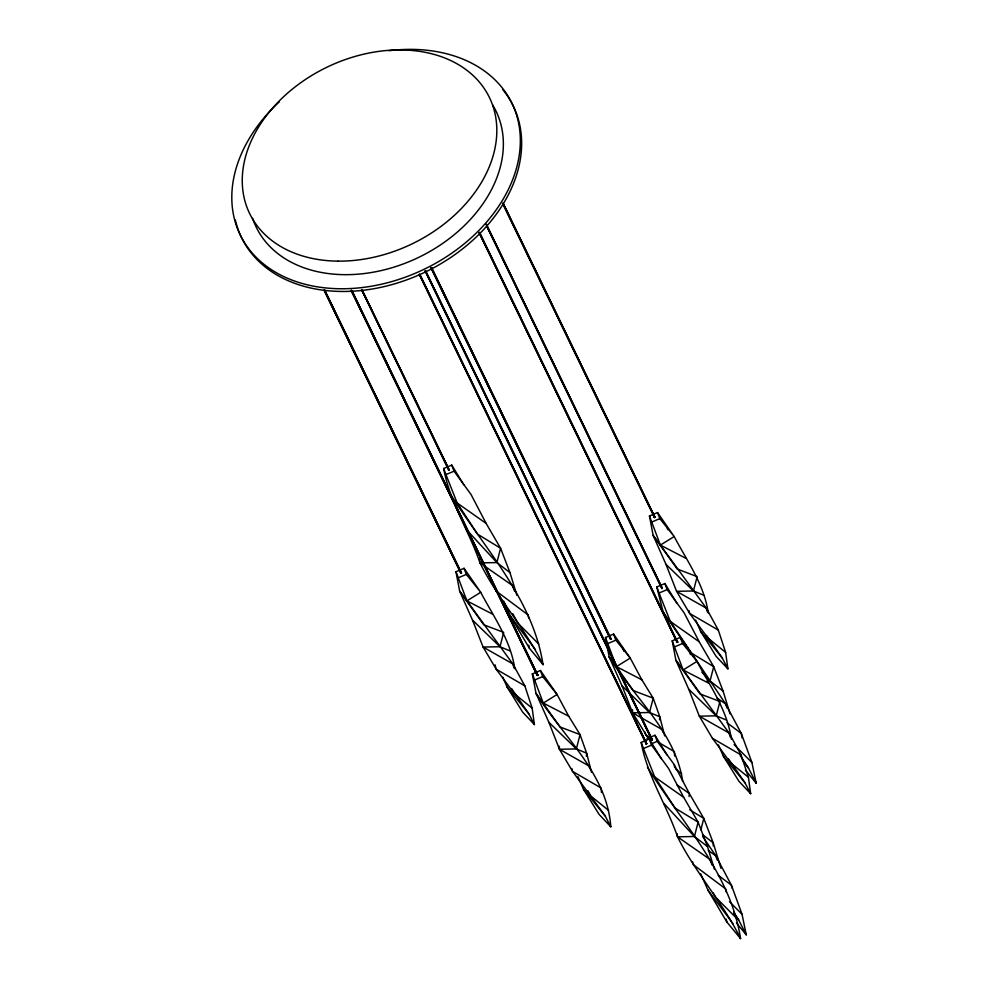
<?xml version="1.0" encoding="UTF-8"?>
<svg xmlns="http://www.w3.org/2000/svg" width="988" height="988" viewBox="0 0 988 988"><rect width="100%" height="100%" fill="white"/><g stroke="black" fill="none" stroke-linecap="round" stroke-linejoin="round"><path stroke-width="1.48" d="M586.366 756.191L586.637 753.189L580.042 734.59L568.718 716.226L557.084 694.502L540.436 670.506L532.347 673.927L536.015 693.354L548.871 722.29L559.467 749.275L572.571 771.393L605.138 815.915L610.782 826.783C607.089 773.098 562.629 736.393 536.015 693.354L560.134 726.995L580.042 734.59L576.35 748.916L559.467 749.275L559.307 746.249M659.527 719.77L659.786 716.769L653.192 698.17L641.879 679.806L630.233 658.082L613.585 634.086L605.496 637.507L609.176 656.921L622.032 685.87L632.629 712.842L648.461 738.666M689.068 796.526L689.352 793.562L674.211 764.589L657.255 741.333L654.982 735.27L646.893 738.691M449.145 469.732L448.564 469.979L449.145 469.732L361.979 289.583M460.865 573.188L461.445 572.941L460.865 573.188L324.15 290.398M537.225 675.384L537.818 675.125L537.225 675.384L351.691 291.584M610.386 638.952L610.979 638.705L610.386 638.952L431.027 267.933M654.933 517.181L654.34 517.428L654.933 517.181L503.139 203.182M662.281 588.169L661.688 588.416L662.281 588.169L486.355 224.264M646.683 743.655L646.09 743.902L646.683 743.655L419.851 274.442M652.376 739.889L651.784 740.135L652.376 739.889L425.667 270.934M677.101 642.286L677.694 642.039L677.101 642.286L479.131 232.76M700.85 829.858L703.802 818.397L689.352 793.562L676.768 784.682M464.064 568.322L466.336 574.399L480.711 592.306L464.064 568.322L455.974 571.743L459.655 591.157L466.904 600.877L480.711 592.306C493.753 617.105 510.673 640.199 514.773 668.666M657.539 512.562L659.811 518.626L674.187 536.546L657.539 512.562L649.449 515.983L653.13 535.397L660.379 545.104L674.187 536.546C687.228 561.345 704.16 584.439 708.248 612.906M532.347 673.927L543.264 703.061L557.084 694.502L542.708 676.582L540.436 670.506M682.708 781.397C675.347 731.849 634.111 697.812 609.176 656.921L616.426 666.641L630.233 658.082L615.857 640.162L613.585 634.086M680.312 637.421L682.585 643.497L696.96 661.404L680.312 637.421L672.223 640.841L675.891 660.256L683.14 669.975L696.96 661.404C710.372 686.586 727.292 710.249 731.392 739.234M449.923 493.284C484.058 548.303 532.816 598.358 543.042 664.677C525.468 628.714 497.779 598.839 480.007 562.913C469.078 530.939 449.701 502.089 443.674 468.522L451.763 465.101L463.743 484.725M509.993 572.657L496.89 562.567L500.583 548.229L477.55 534.162L457.172 502.991L445.946 474.598L454.035 471.177L470.992 494.432L486.133 523.405L500.583 548.229L509.993 572.657L516.885 595.369M502.806 677.225L507.066 686.981L522.701 712.175L534.409 724.599L532.174 708.174L524.826 685.845L512.809 663.899L466.904 600.877L458.247 577.819L466.336 574.399M695.675 620.069L700.554 631.221L716.177 656.415L727.884 668.839L725.649 652.401L718.301 630.072L706.284 608.126L660.379 545.104L651.722 522.047L659.811 518.626M675.631 639.557L663.059 611.72L656.798 586.971L664.887 583.55L676.866 603.162M745.397 770.121L756.166 783.114L751.942 762.563L741.309 733.454L725.649 703.987L670.309 621.427L659.07 593.035L667.159 589.614L684.116 612.869L699.257 641.842L713.707 666.678L723.117 691.106L730.009 713.805M632.468 709.829L632.629 712.842L649.511 712.496L653.192 698.17L633.296 690.575L616.426 666.641L607.768 643.583L615.857 640.162M534.619 680.003L542.708 676.582M718.437 744.927L723.315 756.079L738.938 781.273L750.658 793.697L748.422 777.26L741.074 754.943L729.045 732.997L683.14 669.975L674.495 646.918L682.585 643.497M647.449 767.207C681.337 822.337 730.367 872.231 740.568 938.6C722.994 902.637 695.305 872.75 677.533 836.836C666.604 804.862 647.239 776.012 641.2 742.445L649.289 739.024L661.268 758.648M651.87 743.618L657.255 741.333M707.519 846.58L694.428 836.49L698.108 822.152L675.076 808.085L654.698 776.914L643.472 748.521L651.561 745.1L668.518 768.355L683.659 797.316L698.108 822.152L707.519 846.58L714.41 869.292M479.476 558.344L480.007 562.913L496.89 562.567L466.287 529.457M706.951 681.078L710.026 681.004L723.117 691.106M677.188 833.786L677.533 836.836L694.428 836.49L663.812 803.38M703.752 595.245L693.465 590.972L665.986 564.346L653.13 535.397L677.249 569.039L697.145 576.634L693.465 590.972L676.582 591.318L665.986 564.346M726.513 720.104L716.226 715.831L688.747 689.204L675.891 660.256L700.01 693.909L719.919 701.492L716.226 715.831L699.343 716.177L688.747 689.204M510.265 651.006L499.99 646.732L472.511 620.106L459.655 591.157L483.774 624.811L503.67 632.394L499.99 646.732L483.107 647.078L472.511 620.106M660.379 545.104L685.833 558.282M683.14 669.975L708.594 683.14M616.426 666.641L641.879 679.806M466.904 600.877L492.357 614.042M543.264 703.061L568.718 716.226M632.629 712.842L662.331 729.663L663.17 732.404M559.467 749.275L589.169 766.083L590.009 768.825M718.301 630.072L689.673 613.449L676.582 591.318L706.284 608.126L707.544 612.239M730.305 737.11L729.045 732.997L699.343 716.177L712.434 738.308L741.074 754.943M649.622 737.246L645.72 734.973L644.966 732.059M658.737 742.531L674.347 751.609L674.619 756.055M524.826 685.845L496.198 669.209L483.107 647.078L512.809 663.899L514.056 668.012M689.723 809.79L703.802 818.397L713.213 842.813L720.968 868.366M716.905 697.899L725.649 703.987L727.193 708.223M480.007 562.913L512.525 585.551L514.587 591.195M708.248 850.483L715.744 855.707L731.404 885.162L742.037 914.283L746.261 934.833L736.468 923.014M677.533 836.836L710.051 859.474L712.113 865.118M670.309 621.427L699.257 641.842M457.172 502.991L486.133 523.405M654.698 776.914L683.659 797.316M726.97 722.722L741.309 733.454L742.025 737.801M718.264 875.331L731.404 885.162L731.886 888.064M702.493 834.564L713.213 842.813L713.237 845.814M725.649 652.401L707.976 638.087L689.673 613.449L688.92 610.522M748.422 777.26L730.737 762.946L712.434 738.308M675.804 769.158L681.695 773.937M532.174 708.174L514.489 693.848L496.198 669.209L495.062 664.838M608.546 810.358L590.861 796.044L587.885 790.684M622.032 685.87L649.511 712.496L659.786 716.769L664.677 735.899M548.871 722.29L576.35 748.916L586.637 753.189L591.516 772.332M734.121 744.631L751.942 762.563M538.806 644.127L517.848 623.02L512.809 613.746M729.453 901.624L742.037 914.283M736.332 918.05L715.374 896.943L713.213 892.967M701.863 672.186L710.026 681.004L713.707 666.678L690.674 652.611L663.059 611.72M503.732 601.149L510.426 616.154L529.333 648.14L543.042 664.677L541.745 661.911M700.653 873.713L707.951 890.077L726.859 922.051L740.568 938.6L739.283 935.834M700.554 631.221L722.24 657.971L727.884 668.839L726.612 666.073M723.315 756.079L745.014 782.829L750.658 793.697L749.373 790.931M507.066 686.981L528.765 713.731L534.409 724.599M577.955 776.63L583.439 789.177L605.138 815.915M742.284 759.747L748.534 768.133L756.166 783.114L754.239 778.976M734.158 913.863L738.629 919.84L746.261 934.833L744.977 932.067M510.426 616.154L535.397 649.684M707.951 890.077L732.935 923.607M722.24 657.971L706.482 635.408M745.014 782.829L728.502 758.932M528.765 713.731L511.512 688.488M702.579 836.354L715.744 855.707L717.288 859.943M740.173 755.437L748.534 768.133M733.602 912.233L738.629 919.84M583.439 789.177L599.061 814.359L610.782 826.783L609.497 824.017M654.982 735.27L666.962 754.881M503.114 203.38L654.896 517.379M502.929 203.528L654.723 517.527M502.546 203.429L654.488 517.551M486.331 224.449L662.244 588.366M486.652 225.548L662.071 588.515M486.466 225.709L661.837 588.539M479.575 232.39L677.669 642.237M479.341 232.415L677.484 642.385M479.279 232.884L677.249 642.41M431.62 267.686L610.979 638.705M431.472 267.563L610.942 638.903M431.237 267.587L610.757 639.051M431.052 267.748L610.535 639.075M425.532 270.811L652.339 740.074M425.297 270.836L652.154 740.234M425.112 270.984L651.932 740.259M419.715 274.331L646.646 743.841M419.48 274.355L646.461 744.001M419.295 274.503L646.238 744.026M361.744 289.608L449.12 469.918M361.904 290.04L448.935 470.078M361.559 289.756L448.713 470.103M352.284 291.337L537.818 675.125M352.136 291.213L537.793 675.323M351.407 290.287L537.608 675.471M351.172 290.311L537.373 675.496M324.743 290.151L461.445 572.941M324.595 290.027L461.421 573.139M324.36 290.052L461.235 573.287M324.188 290.2L461.001 573.312M649.449 515.983L651.722 522.047M664.887 583.55L667.159 589.614M656.798 586.971L659.07 593.035M672.223 640.841L674.495 646.918M649.289 739.024L651.561 745.1M605.496 637.507L607.768 643.583M641.2 742.445L643.472 748.521M451.763 465.101L454.035 471.177M443.674 468.522L445.946 474.598M455.974 571.743L458.247 577.819M692.6 861.869L693.44 864.784L725.711 888.928L726.192 891.831M495.074 587.946L495.914 590.861L528.185 615.005L528.666 617.908M666.937 526.839L667.74 529.654M689.71 651.697L690.513 654.513M622.983 648.363L623.786 651.178M571.817 768.479L572.571 771.393L601.198 788.029L601.47 792.475M726.229 919.099L726.859 922.051M528.704 645.176L529.333 648.14M674.211 764.589L674.693 767.627M502.633 89.451A150.966 111.125 -25.8 0 1 426.507 271.453A150.966 111.125 -25.8 0 1 235.329 220.015M388.963 50.709A150.966 111.125 -25.8 0 1 512.167 180.89A150.966 111.125 -25.8 0 1 296.19 281.605A150.966 111.125 -25.8 0 1 279.308 101.838M492.617 104.876A133.207 98.059 -25.8 0 1 417.307 258.029A133.207 98.059 -25.8 0 1 252.607 218.299M338.069 261.141A133.207 98.059 -25.8 0 0 492.086 103.703A133.207 98.059 -25.8 0 0 278.443 101.764A133.207 98.059 -25.8 0 0 338.069 261.141"/></g></svg>
